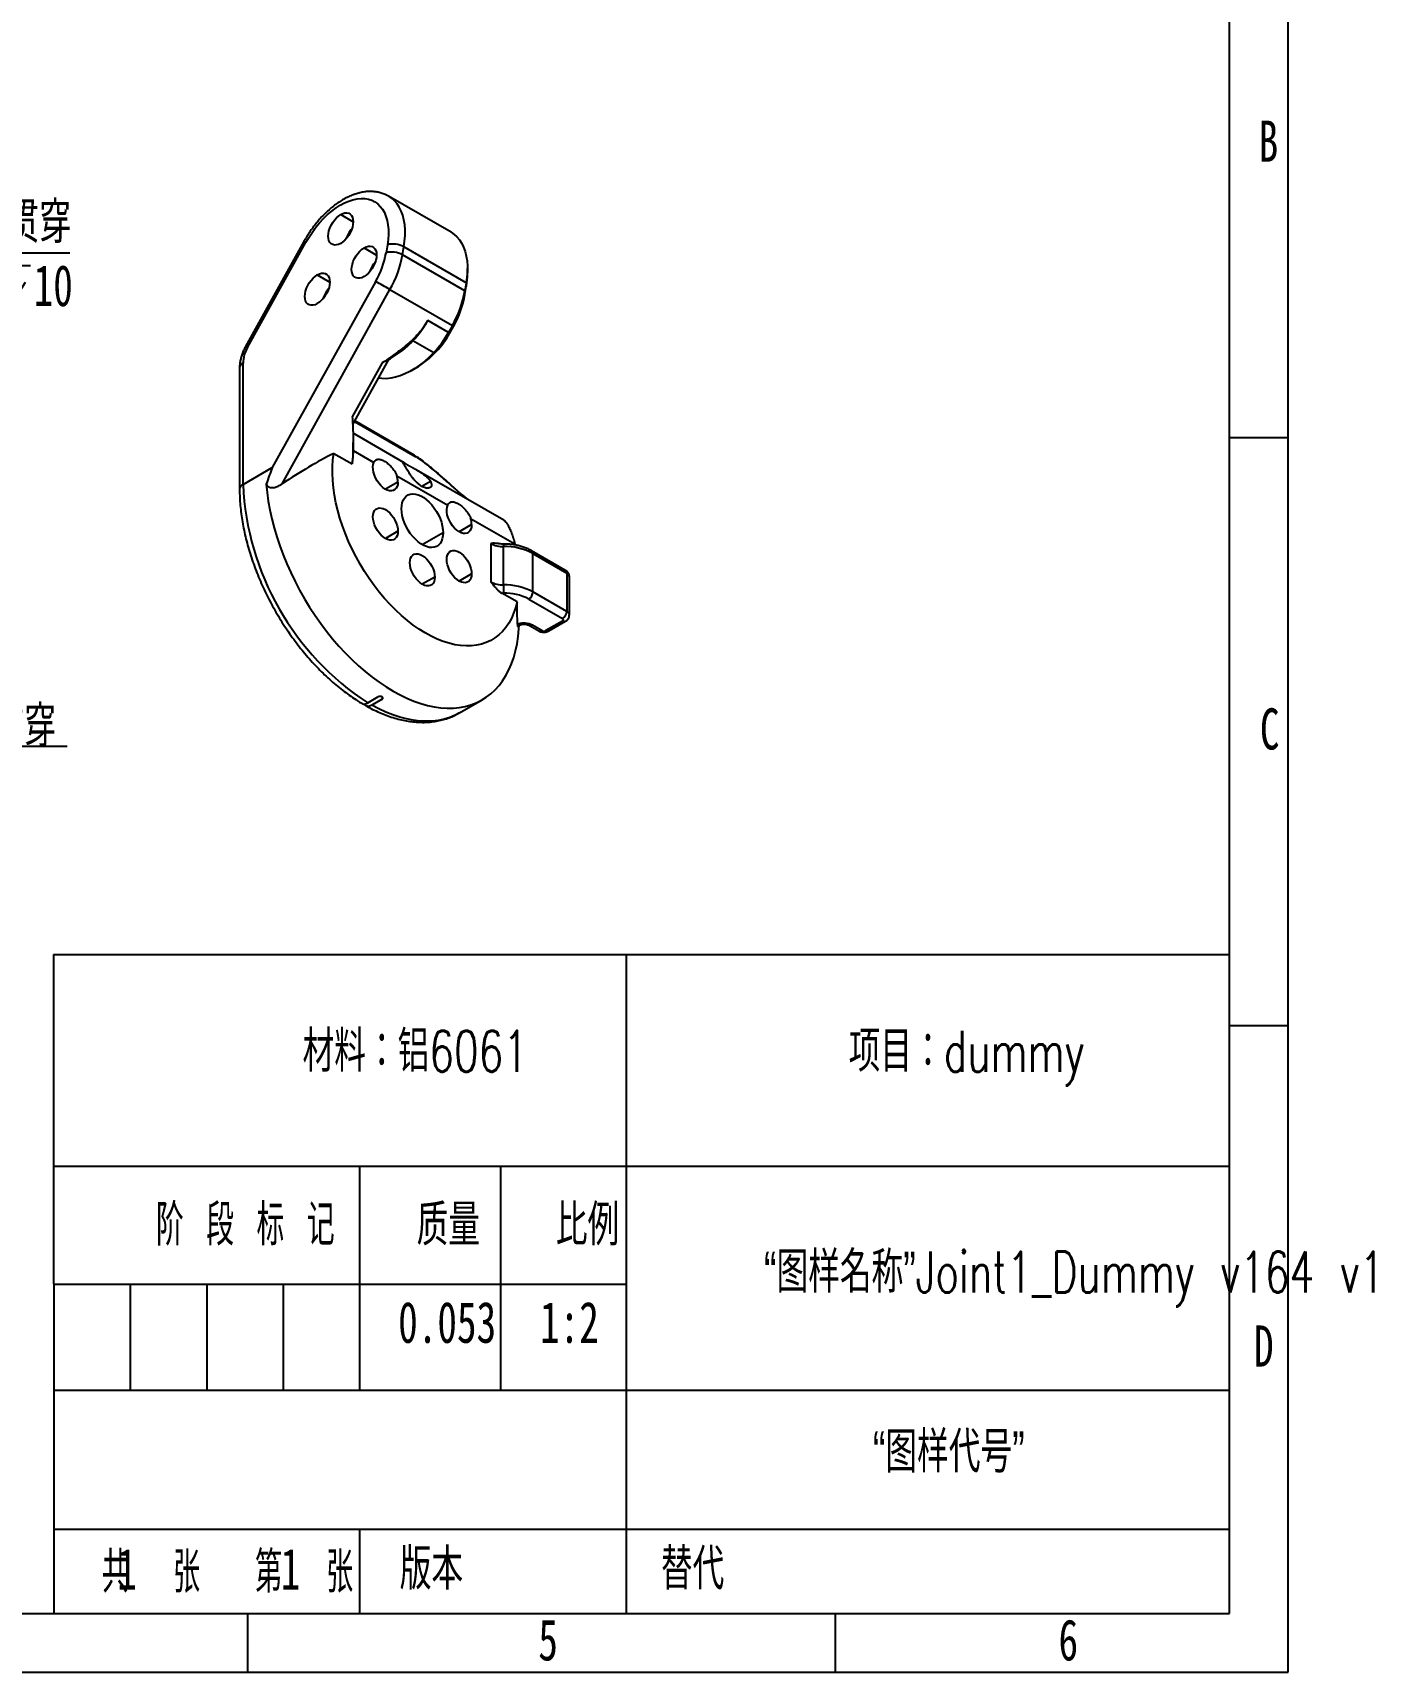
# Model space of a CAD drawing. Header units: millimetres. Extents: x 0 to 304, y 0 to 210.
# Drawn here: x 190.2 to 304.2, y 0 to 139.5 of the extents above; entities that cross this region are included whole.
import ezdxf

# ---------------------------------------------------------------- set-up
doc = ezdxf.new("R2010")
doc.units = ezdxf.units.MM
doc.layers.add('图框', color=7, linetype='Continuous')
doc.styles.add('SLDTEXTSTYLE0', font='TXT', dxfattribs={"width": 0.7, "bigfont": 'bigfont'})
doc.styles.add('SLDTEXTSTYLE1', font='TXT', dxfattribs={"width": 0.6, "bigfont": 'bigfont'})
doc.styles.add('SLDTEXTSTYLE2', font='TXT', dxfattribs={"width": 0.614286, "bigfont": 'bigfont'})
doc.styles.add('SLDTEXTSTYLE3', font='TXT', dxfattribs={"width": 0.7})
doc.dimstyles.new('SLDDIMSTYLE0', dxfattribs={"dimtxt": 3.5, "dimasz": 4.08, "dimexe": 0, "dimexo": 0.0625, "dimgap": 0.875, "dimtad": 0, "dimtih": 1, "dimtoh": 1, "dimlfac": 2, "dimrnd": 1e-09, "dimzin": 4, "dimdsep": 46, "dimtxsty": 'SLDTEXTSTYLE3', "dimblk1": 'NONE', "dimsah": 1, "dimcen": 0, "dimadec": 0, "dimazin": 1, "dimtfac": 1, "dimtmove": 0, "dimatfit": 3, "dimldrblk": 'NONE', "dimfxl": 1, "dimfrac": 2, "dimtolj": 1, "dimtzin": 12, "dimarcsym": 0})
doc.dimstyles.new('SLDDIMSTYLE1', dxfattribs={"dimtxt": 3.5, "dimasz": 4.08, "dimexe": 0, "dimexo": 0.0625, "dimgap": 0.875, "dimtad": 0, "dimtih": 1, "dimtoh": 1, "dimlfac": 2, "dimrnd": 1e-09, "dimzin": 12, "dimdsep": 46, "dimtxsty": 'SLDTEXTSTYLE3', "dimblk1": 'NONE', "dimsah": 1, "dimcen": 0, "dimadec": 0, "dimazin": 3, "dimtfac": 1, "dimtmove": 0, "dimatfit": 3, "dimldrblk": 'NONE', "dimfxl": 1, "dimfrac": 2, "dimtolj": 1, "dimtzin": 12, "dimarcsym": 0})

# ---------------------------------------------------------------- blocks, each defined once
blk = doc.blocks.new('_D')
at = {"layer": '图框'}
for p, q in [((149.65, 102.33), (150.93, 101.07)), ((150.93, 101.07), (173.64, 78.77)), ((173.64, 78.77), (193.12, 78.77))]:
    blk.add_line(p, q, dxfattribs=at)
blk.add_solid([(150.93, 101.07), (153.49, 97.85), (154.2, 98.57)], dxfattribs=at)
at = {"layer": '图框', "char_height": 3.5, "attachment_point": 1}
for s, insert, style in [('%%c', (175.22, 82.25), 'SLDTEXTSTYLE3'), ('贯穿', (186.78, 82.24), 'SLDTEXTSTYLE0'), ('3.60', (179.34, 82.24), 'SLDTEXTSTYLE3')]:
    blk.add_mtext(s, dxfattribs=dict(at, insert=insert, style=style))
blk = doc.blocks.new('_None')
blk = doc.blocks.new('SW_SYMBOL_HOLE_SPOT')
at = {"layer": '图框', "color": 0}
for p, q in [((0, 875), (0, 75)), ((1600, 75), (1600, 875)), ((0, 75), (1600, 75))]:
    blk.add_line(p, q, dxfattribs=at)
blk = doc.blocks.new('SW_SYMBOL_HOLE_DEPTH')
at = {"layer": '图框', "color": 0}
for p, q in [((0, 875), (800, 875)), ((400, 875), (400, 75)), ((100, 555), (400, 75)), ((700, 555), (400, 75))]:
    blk.add_line(p, q, dxfattribs=at)
blk = doc.blocks.new('_D_1')
at = {"layer": '图框'}
for p, q in [((151.41, 102.7), (171.79, 120.76)), ((171.79, 120.76), (193.36, 120.76)), ((149.17, 100.71), (151.41, 102.7))]:
    blk.add_line(p, q, dxfattribs=at)
blk.add_solid([(151.41, 102.7), (154.8, 105.02), (154.13, 105.78)], dxfattribs=at)
at = {"layer": '图框', "xscale": 0.0045117371, "yscale": 0.0045117371, "zscale": 0.0045117371}
for name, p in [('SW_SYMBOL_HOLE_SPOT', (173.38, 115.73)), ('SW_SYMBOL_HOLE_DEPTH', (186.39, 115.73))]:
    blk.add_blockref(name, p, dxfattribs=at)
at = {"layer": '图框', "char_height": 3.5, "attachment_point": 1}
for s, insert, style in [('%%c', (174.42, 125.1), 'SLDTEXTSTYLE3'), ('3.60 贯穿', (178.53, 125.09), 'SLDTEXTSTYLE0'), ('%%c', (180.74, 119.73), 'SLDTEXTSTYLE3'), ('6', (184.85, 119.72), 'SLDTEXTSTYLE3'), ('10', (190.28, 119.72), 'SLDTEXTSTYLE3')]:
    blk.add_mtext(s, dxfattribs=dict(at, insert=insert, style=style))
blk = doc.blocks.new('_D_2')
at = {"layer": '图框'}
for p, q in [((147.49, 106.15), (172.78, 135.1)), ((172.78, 135.1), (189.2, 135.1)), ((144.21, 102.38), (147.49, 106.15))]:
    blk.add_line(p, q, dxfattribs=at)
blk.add_solid([(147.49, 106.15), (150.56, 108.88), (149.8, 109.55)], dxfattribs=at)
at = {"layer": '图框', "char_height": 3.5, "attachment_point": 1}
for s, insert, style in [('%%c', (174.37, 138.59), 'SLDTEXTSTYLE3'), ('10', (178.48, 138.57), 'SLDTEXTSTYLE3'), ('贯穿', (182.87, 138.57), 'SLDTEXTSTYLE0')]:
    blk.add_mtext(s, dxfattribs=dict(at, insert=insert, style=style))

msp = doc.modelspace()

# ---------------------------------------------------------------- linework, layer by layer
at = {"color": 7, "linetype": 'Continuous', "lineweight": 25}
for p, q in [((225.783, 122.5031), (220.4797, 125.5646)), ((216.3979, 124.0056), (217.4585, 123.3933)), ((213.276, 121.7238), (208.3088, 112.7873)), ((208.4758, 112.7096), (213.4429, 121.6461)), ((220.3739, 121.4406), (220.2597, 120.7578)), ((218.3881, 121.1739), (219.4488, 120.5616)), ((221.6582, 120.578), (221.7725, 121.2609)), ((226.9615, 117.5165), (221.6582, 120.578)), ((227.0758, 118.1993), (221.7725, 121.2609)), ((214.4077, 118.876), (215.4683, 118.2637)), ((227.1813, 119.0045), (227.1813, 119.4127)), ((219.3718, 118.2946), (210.5815, 102.4799)), ((211.4077, 101.0971), (220.5928, 117.6222)), ((220.5928, 117.6222), (225.8961, 114.5606)), ((227.0758, 118.1993), (226.9615, 117.5165)), ((226.9694, 117.1982), (226.9615, 117.5165)), ((226.9694, 117.1982), (227.0836, 117.881)), ((227.0758, 118.1993), (227.0836, 117.881)), ((225.5687, 113.9717), (223.801, 114.9922)), ((225.8961, 114.5606), (225.5687, 113.9717)), ((225.6653, 113.8997), (225.9927, 114.4886)), ((225.9927, 114.4886), (225.8961, 114.5606)), ((222.3185, 113.1797), (222.5446, 113.2805)), ((222.5446, 113.2805), (224.3124, 112.26)), ((225.6653, 113.8997), (225.5687, 113.9717)), ((217.4184, 106.1325), (220.5041, 111.684)), ((220.5, 111.6768), (220.6414, 111.7584)), ((224.5346, 112.3592), (224.3124, 112.26)), ((207.7965, 110.9566), (207.7965, 100.633)), ((208.0894, 101.0412), (208.0894, 111.3649)), ((219.9325, 111.393), (217.3777, 106.7967)), ((222.4091, 110.7378), (222.7626, 110.942)), ((217.5751, 106.4144), (222.7373, 103.4343)), ((222.6541, 103.5384), (217.5987, 106.4568)), ((221.8101, 102.8871), (217.4504, 105.404)), ((217.4641, 103.7024), (217.4641, 104.6067)), ((215.8121, 103.6917), (217.3674, 102.7938)), ((217.4641, 103.9268), (219.2275, 102.9088)), ((208.0894, 101.0412), (210.5815, 102.4799)), ((230.2699, 98.0034), (222.8219, 102.303)), ((221.2636, 101.2523), (220.2027, 100.6399)), ((221.1783, 101.7826), (225.5043, 99.2853)), ((224.0371, 101.3019), (223.3145, 100.8848)), ((225.3333, 101.3968), (225.3181, 101.3866)), ((227.4551, 98.1591), (231.2258, 95.9824)), ((221.2636, 97.0676), (220.2027, 96.4552)), ((225.1091, 96.94), (223.341, 95.9193)), ((227.5404, 97.6288), (226.4795, 97.0164)), ((229.1623, 96.0199), (229.1623, 92.7537)), ((230.2379, 92.5001), (230.2379, 95.7663)), ((231.2258, 95.9824), (231.2475, 95.8896)), ((235.5276, 93.739), (232.6442, 95.4035)), ((232.7478, 91.9084), (232.7478, 95.1746)), ((232.7478, 95.1746), (235.6312, 93.5101)), ((235.6312, 93.5101), (235.6312, 90.2439)), ((224.402, 93.1634), (223.3411, 92.551)), ((227.5404, 93.444), (226.4795, 92.8316)), ((235.8509, 89.9377), (235.8509, 93.2039)), ((231.4018, 91.0526), (230.0977, 91.8054)), ((232.3943, 91.2961), (235.2776, 89.6315)), ((235.6312, 90.2439), (232.7478, 91.9084)), ((235.2776, 89.4274), (233.8634, 88.611)), ((234.1134, 88.5863), (235.5276, 89.4027)), ((232.4595, 89.0483), (233.2599, 88.5863)), ((233.5099, 88.611), (232.7095, 89.0731)), ((218.696, 82.4675), (219.5666, 82.9701)), ((219.9201, 82.766), (219.0495, 82.2634)), ((219.9201, 82.9684), (219.9201, 82.766)), ((226.4971, 81.6088), (228.4417, 82.7314))]:
    msp.add_line(p, q, dxfattribs=at)
at = {"color": 7, "linetype": 'Continuous', "lineweight": 25, "flags": 128}
for points in [[(221.7725, 121.2609), (221.8396, 121.7543), (221.8735, 122.2335), (221.874, 122.695), (221.8412, 123.1358), (221.7752, 123.5526), (221.6764, 123.9425), (221.5457, 124.3029), (221.3838, 124.6311), (221.192, 124.925), (220.9716, 125.1824), (220.7241, 125.4015), (220.4808, 125.564)], [(213.4429, 121.6461), (213.7043, 122.0891), (213.9873, 122.5163), (214.2895, 122.9244), (214.6086, 123.3102), (214.9421, 123.6704), (215.2871, 124.0023), (215.6411, 124.3032), (216.0011, 124.5707), (216.3643, 124.8026), (216.7278, 124.9971), (217.0886, 125.1526), (217.4439, 125.268), (217.7909, 125.3421), (218.1266, 125.3746), (218.4486, 125.365), (218.7541, 125.3136), (219.0408, 125.2206), (219.3064, 125.0869), (219.5486, 124.9135), (219.7657, 124.7018), (219.9558, 124.4534), (220.1174, 124.1705), (220.2493, 123.8552), (220.3503, 123.51), (220.4197, 123.1378), (220.457, 122.7415), (220.4617, 122.3243), (220.4339, 121.8895), (220.3739, 121.4406)], [(216.3979, 124.0056), (216.5821, 124.0933), (216.7606, 124.1411), (216.9282, 124.1477), (217.0797, 124.1126), (217.2104, 124.0371), (217.3164, 123.9235), (217.3946, 123.7751), (217.4424, 123.5965), (217.4585, 123.3931), (217.4424, 123.1711), (217.3946, 122.9373), (217.3164, 122.6986), (217.2104, 122.4625), (217.0797, 122.2361), (216.9282, 122.0262), (216.7606, 121.8393), (216.5821, 121.6809), (216.3979, 121.556), (216.2137, 121.4683), (216.0351, 121.4204), (215.8676, 121.4139), (215.7161, 121.4489), (215.5854, 121.5244), (215.4793, 121.6381), (215.4012, 121.7865), (215.3533, 121.9651), (215.3372, 122.1685), (215.3533, 122.3905), (215.4012, 122.6243), (215.4793, 122.8629), (215.5854, 123.099), (215.7161, 123.3255), (215.8676, 123.5353), (216.0351, 123.7223), (216.2137, 123.8807), (216.3979, 124.0056)], [(225.783, 122.5031), (226.0494, 122.3229), (226.2929, 122.1024), (226.5096, 121.8442), (226.698, 121.5503), (226.8568, 121.2227), (226.985, 120.8636), (227.0816, 120.4755), (227.146, 120.061), (227.1777, 119.6231), (227.1765, 119.1647), (227.1425, 118.689), (227.0758, 118.1993)], [(218.3881, 121.1739), (218.5723, 121.2616), (218.7509, 121.3094), (218.9184, 121.3159), (219.0699, 121.2809), (219.2006, 121.2054), (219.3067, 121.0917), (219.3848, 120.9434), (219.4326, 120.7648), (219.4488, 120.5614), (219.4326, 120.3394), (219.3848, 120.1055), (219.3067, 119.8669), (219.2006, 119.6308), (219.0699, 119.4044), (218.9184, 119.1945), (218.7509, 119.0075), (218.5723, 118.8492), (218.3881, 118.7243), (218.2039, 118.6365), (218.0253, 118.5887), (217.8578, 118.5822), (217.7063, 118.6172), (217.5756, 118.6927), (217.4695, 118.8064), (217.3914, 118.9548), (217.3435, 119.1334), (217.3274, 119.3368), (217.3435, 119.5588), (217.3914, 119.7926), (217.4695, 120.0312), (217.5756, 120.2673), (217.7063, 120.4937), (217.8578, 120.7036), (218.0253, 120.8906), (218.2039, 121.0489), (218.3881, 121.1739)], [(214.4077, 118.876), (214.5919, 118.9638), (214.7704, 119.0116), (214.938, 119.0181), (215.0894, 118.9831), (215.2202, 118.9076), (215.3262, 118.7939), (215.4044, 118.6455), (215.4522, 118.4669), (215.4683, 118.2635), (215.4522, 118.0415), (215.4044, 117.8077), (215.3262, 117.5691), (215.2202, 117.333), (215.0894, 117.1065), (214.938, 116.8967), (214.7704, 116.7097), (214.5919, 116.5513), (214.4077, 116.4264), (214.2235, 116.3387), (214.0449, 116.2909), (213.8773, 116.2844), (213.7259, 116.3194), (213.5952, 116.3949), (213.4891, 116.5085), (213.411, 116.6569), (213.3631, 116.8355), (213.347, 117.0389), (213.3631, 117.2609), (213.411, 117.4948), (213.4891, 117.7334), (213.5952, 117.9695), (213.7259, 118.1959), (213.8773, 118.4058), (214.0449, 118.5927), (214.2235, 118.7511), (214.4077, 118.876)], [(224.3124, 112.26), (223.9202, 111.8735), (223.5182, 111.5185), (223.1088, 111.1973), (222.6948, 110.912), (222.2789, 110.6646), (221.8639, 110.4566), (221.4525, 110.2894), (221.0473, 110.1641), (220.6511, 110.0816), (220.2665, 110.0423), (219.896, 110.0466), (219.6131, 110.0811)], [(231.4018, 91.0526), (231.2719, 90.5552), (231.1103, 90.0869), (230.9178, 89.6497), (230.6951, 89.2454), (230.4432, 88.8756), (230.1631, 88.5418), (229.8559, 88.2456), (229.523, 87.988), (229.1657, 87.7702), (228.7854, 87.593), (228.3839, 87.4573), (227.9627, 87.3635), (227.5235, 87.3121), (227.0683, 87.3032), (226.5989, 87.337), (226.1173, 87.4132), (225.6254, 87.5315), (225.1252, 87.6915), (224.619, 87.8925), (224.1086, 88.1337), (223.5964, 88.414), (223.0844, 88.7323), (222.5747, 89.0873), (222.0695, 89.4774), (221.5707, 89.9012), (221.0806, 90.3568), (220.6012, 90.8423), (220.1344, 91.3558), (219.6821, 91.895), (219.2463, 92.4578), (218.8287, 93.0418), (218.4312, 93.6445), (218.0552, 94.2636), (217.7025, 94.8964), (217.3744, 95.5403), (217.0723, 96.1927), (216.7975, 96.8507), (216.5512, 97.5118), (216.3342, 98.1731), (216.1476, 98.8318), (215.9921, 99.4854), (215.8684, 100.131), (215.7769, 100.766), (215.7181, 101.3878), (215.6921, 101.9937), (215.6992, 102.5813), (215.7392, 103.148), (215.8121, 103.6917)], [(221.2636, 101.2523), (221.2469, 101.046), (221.1976, 100.8652), (221.1171, 100.7158), (221.0079, 100.6024), (220.8735, 100.5286), (220.7181, 100.4966), (220.5466, 100.5075), (220.3642, 100.561), (220.1768, 100.6552), (219.9903, 100.7874), (219.8104, 100.9534), (219.6428, 101.1479), (219.4927, 101.3649), (219.3649, 101.5975), (219.2634, 101.8385), (219.1913, 102.0804), (219.1509, 102.3154), (219.1435, 102.5364), (219.1693, 102.7363), (219.2275, 102.9088)], [(210.073, 101.0825), (210.1398, 100.3617), (210.2391, 99.6275), (210.3706, 98.882), (210.5338, 98.1276), (210.7283, 97.3666), (210.9535, 96.6012), (211.2086, 95.8338), (211.493, 95.0667), (211.8057, 94.3022), (212.1458, 93.5428), (212.5122, 92.7906), (212.9039, 92.0479), (213.3197, 91.3172), (213.7582, 90.6004), (214.2182, 89.8999), (214.6983, 89.2177), (215.197, 88.556), (215.7127, 87.9167), (216.244, 87.3018), (216.7892, 86.7132), (217.3466, 86.1526), (217.9145, 85.6217), (218.4913, 85.1222), (219.0752, 84.6556), (219.6643, 84.2233), (220.257, 83.8266), (220.8514, 83.4668), (221.4456, 83.1448), (222.038, 82.8617), (222.6266, 82.6184), (223.2098, 82.4156), (223.7856, 82.2538), (224.3525, 82.1337), (224.9086, 82.0556), (225.4522, 82.0196), (225.9818, 82.026), (226.4957, 82.0746), (226.9923, 82.1654), (227.4701, 82.2981), (227.9278, 82.4722), (228.3638, 82.6873), (228.7768, 82.9426), (229.1657, 83.2375), (229.5292, 83.571), (229.8662, 83.942), (230.1757, 84.3496), (230.4567, 84.7923), (230.7085, 85.269), (230.9301, 85.778), (231.1211, 86.318), (231.2807, 86.8872), (231.4085, 87.4839), (231.5041, 88.1064), (231.5672, 88.7526), (231.5854, 89.0593)], [(221.2636, 97.0676), (221.2474, 96.8642), (221.1996, 96.6856), (221.1215, 96.5372), (221.0154, 96.4235), (220.8847, 96.348), (220.7332, 96.313), (220.5657, 96.3195), (220.3871, 96.3673), (220.2029, 96.4551), (220.0187, 96.58), (219.8401, 96.7384), (219.6726, 96.9253), (219.5211, 97.1352), (219.3904, 97.3616), (219.2843, 97.5977), (219.2062, 97.8363), (219.1583, 98.0702), (219.1422, 98.2922), (219.1583, 98.4956), (219.2062, 98.6742), (219.2843, 98.8226), (219.3904, 98.9362), (219.5211, 99.0117), (219.6726, 99.0467), (219.8401, 99.0402), (220.0187, 98.9924), (220.2029, 98.9047), (220.3871, 98.7798), (220.5657, 98.6214), (220.7332, 98.4344), (220.8847, 98.2246), (221.0154, 97.9981), (221.1215, 97.762), (221.1996, 97.5234), (221.2474, 97.2896), (221.2636, 97.0676)], [(225.1091, 96.94), (225.0926, 96.6715), (225.0435, 96.4271), (224.9627, 96.2112), (224.8517, 96.0279), (224.7126, 95.8806), (224.5479, 95.7721), (224.3607, 95.7043), (224.1546, 95.6785), (223.9333, 95.6953), (223.701, 95.7542), (223.4619, 95.8543), (223.2207, 95.9935), (222.9816, 96.1695), (222.7493, 96.3788), (222.528, 96.6175), (222.3219, 96.8813), (222.1347, 97.1652), (221.97, 97.4638), (221.8309, 97.7718), (221.7199, 98.0832), (221.6391, 98.3924), (221.59, 98.6935), (221.5735, 98.981), (221.59, 99.2495), (221.6391, 99.4939), (221.7199, 99.7098), (221.8309, 99.8931), (221.97, 100.0404), (222.1347, 100.1489), (222.3219, 100.2167), (222.528, 100.2425), (222.7493, 100.2257), (222.9816, 100.1668), (223.2207, 100.0667), (223.4619, 99.9274), (223.701, 99.7515), (223.9333, 99.5422), (224.1546, 99.3035), (224.3607, 99.0397), (224.5479, 98.7558), (224.7126, 98.4571), (224.8517, 98.1492), (224.9627, 97.8378), (225.0435, 97.5286), (225.0926, 97.2275), (225.1091, 96.94)], [(227.5404, 97.6288), (227.5238, 97.4224), (227.4744, 97.2417), (227.3939, 97.0923), (227.2847, 96.9789), (227.1503, 96.9051), (226.9949, 96.8731), (226.8234, 96.884), (226.641, 96.9374), (226.4537, 97.0317), (226.2671, 97.1639), (226.0872, 97.3299), (225.9196, 97.5244), (225.7695, 97.7414), (225.6417, 97.974), (225.5402, 98.215), (225.4681, 98.4568), (225.4277, 98.6919), (225.4203, 98.9128), (225.4461, 99.1127), (225.5043, 99.2853)], [(224.402, 93.1634), (224.3858, 92.96), (224.338, 92.7814), (224.2599, 92.633), (224.1538, 92.5194), (224.0231, 92.4439), (223.8716, 92.4089), (223.7041, 92.4154), (223.5255, 92.4632), (223.3413, 92.5509), (223.1571, 92.6758), (222.9785, 92.8342), (222.811, 93.0212), (222.6595, 93.231), (222.5288, 93.4575), (222.4227, 93.6936), (222.3446, 93.9322), (222.2968, 94.166), (222.2806, 94.388), (222.2968, 94.5914), (222.3446, 94.77), (222.4227, 94.9184), (222.5288, 95.0321), (222.6595, 95.1076), (222.811, 95.1426), (222.9785, 95.1361), (223.1571, 95.0883), (223.3413, 95.0005), (223.5255, 94.8756), (223.7041, 94.7173), (223.8716, 94.5303), (224.0231, 94.3204), (224.1538, 94.094), (224.2599, 93.8579), (224.338, 93.6193), (224.3858, 93.3854), (224.402, 93.1634)], [(227.5404, 93.444), (227.5243, 93.2407), (227.4764, 93.0621), (227.3983, 92.9137), (227.2922, 92.8), (227.1615, 92.7245), (227.01, 92.6895), (226.8425, 92.696), (226.6639, 92.7438), (226.4797, 92.8315), (226.2955, 92.9565), (226.1169, 93.1148), (225.9494, 93.3018), (225.7979, 93.5117), (225.6672, 93.7381), (225.5612, 93.9742), (225.483, 94.2128), (225.4352, 94.4467), (225.4191, 94.6687), (225.4352, 94.872), (225.483, 95.0506), (225.5612, 95.199), (225.6672, 95.3127), (225.7979, 95.3882), (225.9494, 95.4232), (226.1169, 95.4167), (226.2955, 95.3689), (226.4797, 95.2812), (226.6639, 95.1562), (226.8425, 94.9979), (227.01, 94.8109), (227.1615, 94.601), (227.2922, 94.3746), (227.3983, 94.1385), (227.4764, 93.8999), (227.5243, 93.666), (227.5404, 93.444)], [(226.4971, 81.6088), (226.1269, 81.4149), (225.6732, 81.2264), (225.1985, 81.0797), (224.7043, 80.9753), (224.1922, 80.9135), (223.6637, 80.8945), (223.1205, 80.9184), (222.5641, 80.9851), (221.9964, 81.0944), (221.4191, 81.246), (220.834, 81.4393), (220.2428, 81.6738), (219.6473, 81.9488), (219.0495, 82.2634)]]:
    msp.add_lwpolyline(points, dxfattribs=at)
at = {"color": 7, "linetype": 'Continuous', "lineweight": 25}
for centre, radius, start, end in [((219.251, 121.1337), 2.528, 138.587644, 161.417732), ((213.0735, 121.0698), 0.6846, 57.337309, 72.793463), ((220.8444, 119.5707), 1.9282, 61.228423, 104.123906), ((221.2412, 118.302), 2.528, 138.587644, 161.417732), ((212.5853, 122.1324), 7.7965, 330.511745, 349.845217), ((220.7302, 118.8879), 1.9282, 61.228423, 104.123906), ((212.449, 122.2275), 9.3558, 330.511745, 349.845217), ((220.4375, 119.0249), 6.7438, 350.234461, 359.826722), ((217.2608, 116.0041), 2.528, 138.587644, 161.417732), ((203.3983, 87.8433), 34.3865, 59.997591, 62.320328), ((217.7523, 119.166), 9.3558, 330.511745, 349.845217), ((218.5275, 118.7102), 8.5762, 330.511745, 349.845217), ((216.551, 118.9969), 8.2825, 316.356137, 331.084567), ((216.1641, 119.3074), 8.7769, 300.671969, 316.632776), ((218.3188, 117.9764), 8.2825, 316.356137, 331.084567), ((219.1404, 117.5039), 7.4543, 316.356137, 331.084567), ((210.9473, 111.2716), 2.8594, 149.806891, 178.131016), ((208.1062, 112.133), 0.6849, 57.340453, 72.789029), ((218.6132, 117.9465), 8.1413, 300.642098, 316.662647), ((208.2969, 110.9067), 0.5029, 114.374658, 174.305201), ((208.297, 100.583), 0.503, 114.376042, 174.28933), ((231.5569, 102.1272), 23.4927, 182.649586, 236.808062), ((219.4256, 101.2289), 1.8381, 0.73075, 17.533587), ((225.7025, 97.6054), 1.8381, 0.73075, 17.533587), ((230.1819, 97.9367), 2.1711, 241.990339, 271.479628), ((235.1023, 95.8235), 4.8647, 178.183506, 180.67322), ((230.3687, 90.7021), 5.0659, 61.990339, 91.479628), ((232.4975, 95.1992), 0.2516, 354.380405, 54.292963), ((235.3862, 93.5371), 0.2465, 353.701152, 54.986667), ((235.4755, 93.1665), 0.3772, 5.694799, 65.625342), ((230.1819, 94.6705), 2.1711, 241.990339, 271.479628), ((230.3687, 87.4359), 5.0659, 61.990339, 91.479628), ((278.5779, 92.4985), 48.3399, 179.99808, 180.824121), ((230.2229, 95.2644), 3.4612, 267.926497, 270.331346), ((230.3551, 87.4625), 4.3422, 61.990339, 91.479628), ((231.9802, 91.9434), 0.7684, 302.605478, 357.394522), ((234.8636, 90.2788), 0.7684, 302.605478, 357.394522), ((235.2389, 89.5295), 0.1092, 290.783421, 69.216579), ((235.4242, 89.6321), 0.2517, 234.399112, 294.115761), ((235.4827, 89.9055), 0.3695, 4.934757, 66.310869), ((233.3634, 88.8155), 0.2515, 245.692881, 305.617577), ((233.6866, 88.9522), 0.3843, 242.609672, 297.390328), ((234.0099, 88.8155), 0.2515, 234.382423, 294.307119)]:
    msp.add_arc(centre, radius, start, end, dxfattribs=at)
msp.add_ellipse((144.8471, -42.5988), major_axis=(81.8982, 147.5653), ratio=0.19391951, start_param=0.27671396, end_param=0.36012714, dxfattribs=at)
for points, knots in [([(220.4793, 125.5604), (220.4043, 125.603), (220.2291, 125.7025), (219.9321, 125.816), (219.5955, 125.907), (219.2454, 125.9592), (218.8836, 125.9741), (218.5111, 125.9507), (218.1295, 125.8889), (217.7404, 125.7882), (217.3464, 125.6488), (216.9504, 125.4713), (216.5553, 125.2572), (216.1643, 125.0082), (215.78, 124.7267), (215.4049, 124.4149), (215.0412, 124.0752), (214.6907, 123.7101), (214.3552, 123.3217), (214.0362, 122.9126), (213.7359, 122.485), (213.4827, 122.0871), (213.3361, 121.8294), (213.276, 121.7238)], [0, 0, 0, 0, 0.03379528, 0.078875145, 0.12403696, 0.169582321, 0.215770081, 0.262789496, 0.310734747, 0.359589711, 0.409234433, 0.459477765, 0.510105852, 0.560926403, 0.611774131, 0.662554275, 0.713228287, 0.763785318, 0.814232282, 0.864586781, 0.914872537, 0.965116666, 1, 1, 1, 1]), ([(223.801, 114.9922), (223.6229, 114.6718), (223.4167, 114.3677), (222.9305, 113.7707), (222.6507, 113.4779), (222.3185, 113.1797)], [0, 0, 0, 0, 0.5, 0.5, 1, 1, 1, 1]), ([(222.3185, 113.1797), (222.0036, 112.8969), (221.655, 112.6106), (220.8688, 112.0196), (220.4313, 111.7148), (219.9325, 111.393)], [0, 0, 0, 0, 0.5, 0.5, 1, 1, 1, 1]), ([(208.3088, 112.7873), (208.2782, 112.7305), (208.192, 112.5705), (208.0701, 112.2979), (207.9527, 111.9698), (207.8659, 111.6359), (207.8079, 111.2959), (207.8003, 111.0712), (207.7965, 110.9566)], [0, 0, 0, 0, 0.09711312, 0.27353249, 0.4510235, 0.63017501, 0.8115403, 1, 1, 1, 1]), ([(217.3777, 106.7967), (217.4114, 106.3162), (217.4339, 105.89), (217.4611, 105.114), (217.4659, 104.7645), (217.461, 104.1211), (217.4512, 103.8275), (217.4187, 103.2818), (217.3961, 103.0299), (217.3674, 102.7938)], [0, 0, 0, 0, 0.25, 0.25, 0.5, 0.5, 0.75, 0.75, 1, 1, 1, 1]), ([(217.3674, 102.7938), (217.4064, 102.994), (217.4621, 103.2797), (217.4582, 103.6051), (217.4571, 103.7024)], [0, 0, 0, 0, 0.7009946, 1, 1, 1, 1]), ([(222.6514, 103.533), (222.6601, 103.5301), (222.7012, 103.5164), (222.7214, 103.4705), (222.7373, 103.4343)], [0, 0, 0, 0, 0.21131255, 1, 1, 1, 1]), ([(225.3343, 101.3979), (225.1668, 101.5478), (224.8614, 101.821), (224.4431, 102.1783), (224.1158, 102.4509), (223.8916, 102.6332), (223.7371, 102.7568), (223.6057, 102.8606), (223.439, 102.9901), (223.2246, 103.1511), (222.9577, 103.3461), (222.765, 103.4678), (222.6589, 103.5348)], [0, 0, 0, 0, 0.188380903, 0.343480715, 0.465269849, 0.553741236, 0.594397132, 0.639293246, 0.70129618, 0.780954674, 0.879445922, 1, 1, 1, 1]), ([(222.7373, 103.4343), (222.7887, 103.4046), (222.8404, 103.372), (222.9456, 103.3027), (222.9993, 103.2659), (223.1611, 103.1527), (223.2691, 103.0742), (223.5925, 102.8325), (223.8081, 102.6628), (224.2405, 102.3135), (224.4572, 102.1335), (224.8899, 101.7653), (225.1056, 101.577), (225.3181, 101.3866)], [0, 0, 0, 0, 0.0625, 0.0625, 0.125, 0.125, 0.25, 0.25, 0.5, 0.5, 0.75, 0.75, 1, 1, 1, 1]), ([(219.2275, 102.9088), (219.2348, 102.9251), (219.2494, 102.9577), (219.2745, 103.0012), (219.302, 103.0407), (219.3322, 103.076), (219.3802, 103.1215), (219.4521, 103.1665), (219.5573, 103.1948), (219.6771, 103.1961), (219.8544, 103.1595), (220.1028, 103.0495), (220.3707, 102.8615), (220.5814, 102.6741), (220.7329, 102.5162), (220.8719, 102.3469), (220.9814, 102.1874), (221.0652, 102.0418), (221.1289, 101.9129), (221.1619, 101.826), (221.1783, 101.7826)], [0, 0, 0, 0, 0.0250661, 0.05012782, 0.07527076, 0.10057966, 0.12613762, 0.18729221, 0.24905337, 0.31299361, 0.37609681, 0.50000609, 0.62392884, 0.68701745, 0.75098417, 0.81271979, 0.87389234, 0.91633166, 0.95823688, 1, 1, 1, 1]), ([(224.0371, 101.3019), (224.0449, 101.2878), (224.0605, 101.2596), (224.0799, 101.2181), (224.0964, 101.1772), (224.1234, 101.0951), (224.138, 100.9787), (224.1006, 100.8628), (224.0287, 100.7849), (223.9356, 100.7395), (223.8184, 100.7206), (223.6345, 100.7356), (223.4216, 100.8125), (223.2005, 100.9455), (223.033, 101.0716), (222.8657, 101.2213), (222.7046, 101.3896), (222.5529, 101.5676), (222.366, 101.8114), (222.1557, 102.1218), (221.994, 102.3909), (221.8916, 102.568), (221.8083, 102.7177), (221.7361, 102.854), (221.7136, 102.9176), (221.7292, 102.9279), (221.7613, 102.9156), (221.816, 102.8839), (221.887, 102.8397), (221.9585, 102.7957), (222.0208, 102.7579), (222.0896, 102.717), (222.1415, 102.6869), (222.1673, 102.6719)], [0, 0, 0, 0, 0.01031536, 0.02061711, 0.03092455, 0.04125697, 0.08395055, 0.12581385, 0.15671946, 0.18720803, 0.21901659, 0.25040445, 0.31303478, 0.34372304, 0.37486239, 0.40657921, 0.43843771, 0.46932092, 0.49992745, 0.56189432, 0.62577775, 0.65600227, 0.68716697, 0.75078902, 0.81418233, 0.84543078, 0.87573258, 0.90828747, 0.93879246, 0.95458946, 0.96994019, 0.98501658, 1, 1, 1, 1]), ([(222.1673, 102.6719), (222.1839, 102.6623), (222.2173, 102.6431), (222.2702, 102.613), (222.3252, 102.582), (222.3824, 102.55), (222.4418, 102.5169), (222.5033, 102.4826), (222.5668, 102.4472), (222.6324, 102.4106), (222.7694, 102.3336), (222.9838, 102.2103), (223.2575, 102.0393), (223.5119, 101.8593), (223.6965, 101.705), (223.8248, 101.5794), (223.9093, 101.4851), (223.9816, 101.3924), (224.0186, 101.332), (224.0371, 101.3019)], [0, 0, 0, 0, 0.02632168, 0.05261178, 0.07899257, 0.10558508, 0.13250748, 0.15987365, 0.18779207, 0.21636491, 0.2456875, 0.36628903, 0.49508607, 0.62142401, 0.7482383, 0.81279532, 0.87599847, 0.93825726, 1, 1, 1, 1]), ([(207.7965, 100.633), (207.7973, 100.5151), (207.7998, 100.175), (207.8274, 99.6019), (207.8886, 98.9111), (207.9801, 98.2098), (208.1008, 97.5002), (208.2505, 96.7841), (208.4285, 96.0632), (208.6344, 95.3395), (208.8673, 94.6148), (209.1268, 93.8909), (209.4119, 93.1698), (209.722, 92.4531), (210.0561, 91.7428), (210.4133, 91.0407), (210.7928, 90.3486), (211.1936, 89.6682), (211.6145, 89.0013), (212.0545, 88.3498), (212.5126, 87.7151), (212.9875, 87.0992), (213.4781, 86.5034), (213.9831, 85.9295), (214.5014, 85.3789), (215.0317, 84.8531), (215.5727, 84.3536), (216.1232, 83.8817), (216.6818, 83.4385), (217.2473, 83.027), (217.7512, 82.6869), (218.0674, 82.4987), (218.1919, 82.4245)], [0, 0, 0, 0, 0.018254843, 0.052665347, 0.087056581, 0.121427488, 0.155773577, 0.190092766, 0.224384757, 0.258650539, 0.292892014, 0.327111717, 0.361312608, 0.395497937, 0.429671134, 0.463835752, 0.497995419, 0.532153811, 0.566314282, 0.600479674, 0.634653724, 0.668840164, 0.703042699, 0.737264973, 0.771510513, 0.805782643, 0.840084361, 0.874418159, 0.908785775, 0.943187847, 0.977623458, 1, 1, 1, 1]), ([(210.073, 101.0825), (210.08, 101.0666), (210.0937, 101.0353), (210.1193, 100.9914), (210.1481, 100.9511), (210.1801, 100.9147), (210.2153, 100.8823), (210.2536, 100.8538), (210.2947, 100.8294), (210.3387, 100.8092), (210.4452, 100.7726), (210.6519, 100.7624), (210.8828, 100.8236), (211.0808, 100.9074), (211.2435, 100.9919), (211.3509, 101.0607), (211.4077, 101.0971)], [0, 0, 0, 0, 0.0376583, 0.07363489, 0.10813272, 0.14138179, 0.17363887, 0.20518494, 0.23632023, 0.2673569, 0.29861007, 0.45138878, 0.64290188, 0.74743039, 0.86633699, 1, 1, 1, 1]), ([(225.3181, 101.3866), (225.5598, 101.1712), (226.041, 100.7424), (226.6555, 100.2082), (227.0292, 99.905), (227.1605, 99.7985)], [0, 0, 0, 0, 0.39574381, 0.78777104, 1, 1, 1, 1]), ([(227.1882, 99.7825), (227.0451, 99.9004), (226.6755, 100.205), (226.0571, 100.7462), (225.5837, 101.1729), (225.3342, 101.3978)], [0, 0, 0, 0, 0.23009716, 0.59419642, 1, 1, 1, 1]), ([(225.5043, 99.2853), (225.5116, 99.3016), (225.5262, 99.3341), (225.5513, 99.3776), (225.5788, 99.4172), (225.609, 99.4525), (225.657, 99.498), (225.7289, 99.543), (225.8341, 99.5713), (225.9539, 99.5726), (226.1313, 99.536), (226.3797, 99.4259), (226.6476, 99.2379), (226.8582, 99.0506), (227.0097, 98.8926), (227.1487, 98.7234), (227.2582, 98.5638), (227.342, 98.4183), (227.4057, 98.2894), (227.4387, 98.2025), (227.4551, 98.1591)], [0, 0, 0, 0, 0.02506439, 0.05012551, 0.07526894, 0.10057946, 0.12614013, 0.18729639, 0.2490483, 0.31299854, 0.37610363, 0.50002637, 0.62393566, 0.68702238, 0.75097909, 0.81272396, 0.87389485, 0.91633026, 0.95823464, 1, 1, 1, 1]), ([(230.2663, 97.9971), (230.2822, 97.99), (230.3352, 97.9667), (230.4502, 97.8405), (230.6034, 97.6205), (230.7671, 97.3172), (230.9318, 96.9363), (231.0899, 96.4926), (231.1803, 96.1534), (231.2258, 95.9824)], [0, 0, 0, 0, 0.06578603, 0.2190101, 0.36897415, 0.52243616, 0.67833551, 0.83786432, 1, 1, 1, 1]), ([(229.7336, 96.0122), (229.6935, 96.0202), (229.4919, 96.0607), (229.3089, 96.038), (229.1623, 96.0199)], [0, 0, 0, 0, 0.198984671, 1, 1, 1, 1]), ([(230.24, 95.9777), (230.1973, 95.978), (230.0711, 95.9791), (229.8994, 95.9914), (229.778, 96.0136), (229.7352, 96.0214)], [0, 0, 0, 0, 0.24951314, 0.73542055, 1, 1, 1, 1]), ([(232.6442, 95.4035), (232.5925, 95.4323), (232.4447, 95.5145), (232.181, 95.6331), (231.8492, 95.7514), (231.4996, 95.8456), (231.1367, 95.9156), (230.7644, 95.9605), (230.4638, 95.9772), (230.2889, 95.9776), (230.24, 95.9777)], [0, 0, 0, 0, 0.07821072, 0.22340966, 0.36829989, 0.51282529, 0.65695168, 0.80075087, 0.94434598, 1, 1, 1, 1]), ([(235.8454, 93.2047), (235.8462, 93.2338), (235.8485, 93.3127), (235.8088, 93.4349), (235.7382, 93.5593), (235.6436, 93.6633), (235.5662, 93.7136), (235.5276, 93.7386)], [0, 0, 0, 0, 0.13290826, 0.3601041, 0.57604687, 0.78851848, 1, 1, 1, 1]), ([(229.1623, 92.7537), (229.2229, 92.6779), (229.3326, 92.5408), (229.4829, 92.3619), (229.6074, 92.2253), (229.7129, 92.1147), (229.812, 92.0195), (229.9094, 91.9354), (230.0045, 91.8627), (230.0671, 91.8242), (230.0977, 91.8054)], [0, 0, 0, 0, 0.208246467, 0.376647963, 0.504589567, 0.611697294, 0.715006084, 0.814360867, 0.909479277, 1, 1, 1, 1]), ([(235.5253, 89.4057), (235.5554, 89.423), (235.6289, 89.4651), (235.7228, 89.5621), (235.8009, 89.6876), (235.8455, 89.8163), (235.8467, 89.9014), (235.8473, 89.9375)], [0, 0, 0, 0, 0.15922902, 0.38814758, 0.61244816, 0.83554834, 1, 1, 1, 1]), ([(231.4363, 89.1472), (231.4388, 89.101), (231.4434, 89.0157), (231.46, 88.9849), (231.4712, 89.0039), (231.4758, 89.0119)], [0, 0, 0, 0, 0.40941667, 0.75430513, 1, 1, 1, 1]), ([(232.7095, 89.0731), (232.5461, 89.1674), (232.3258, 89.2282), (231.9809, 89.2489), (231.8639, 89.2444), (231.6399, 89.2122), (231.5328, 89.1845), (231.4368, 89.1474)], [0, 0, 0, 0, 0.5, 0.5, 0.75, 0.75, 1, 1, 1, 1]), ([(231.5048, 89.0405), (231.5072, 89.0396), (231.5122, 89.0376), (231.5624, 89.0686), (231.6659, 89.1105), (231.8174, 89.1474), (232.0244, 89.162), (232.2157, 89.1395), (232.3636, 89.0972), (232.4261, 89.0656), (232.4581, 89.0494)], [0, 0, 0, 0, 0.10057217, 0.20859534, 0.31048063, 0.43973006, 0.59875199, 0.78641906, 0.89037041, 1, 1, 1, 1]), ([(232.7095, 89.0731), (232.6642, 89.0539), (232.5737, 89.0156), (232.4848, 89.0191), (232.4591, 89.0488), (232.4589, 89.049)], [0, 0, 0, 0, 0.49807531, 0.99615061, 1, 1, 1, 1]), ([(233.262, 88.5891), (233.2845, 88.5755), (233.3511, 88.5352), (233.4811, 88.496), (233.6482, 88.472), (233.8272, 88.4824), (233.9867, 88.5197), (234.0759, 88.5691), (234.1115, 88.5889)], [0, 0, 0, 0, 0.089692214, 0.266215762, 0.454997443, 0.652117467, 0.861040679, 1, 1, 1, 1]), ([(218.1975, 82.4338), (218.2254, 82.4141), (218.3037, 82.3588), (218.4807, 82.3668), (218.6257, 82.4347), (218.696, 82.4675)], [0, 0, 0, 0, 0.22235292, 0.62316264, 1, 1, 1, 1]), ([(219.0495, 82.2634), (218.9787, 82.2296), (218.8324, 82.1597), (218.6302, 82.1661), (218.4782, 82.2379), (218.432, 82.3448), (218.4155, 82.383)], [0, 0, 0, 0, 0.26200581, 0.540679, 0.83599916, 1, 1, 1, 1]), ([(219.9201, 82.766), (219.9271, 82.7703), (219.942, 82.7796), (219.9614, 82.7964), (219.9784, 82.8167), (219.9904, 82.8407), (219.997, 82.8791), (219.9784, 82.926), (219.9235, 82.9703), (219.8462, 83.0023), (219.7544, 83.0149), (219.6701, 83.0076), (219.6098, 82.992), (219.58, 82.9769), (219.5666, 82.9701)], [0, 0, 0, 0, 0.03921695, 0.08391214, 0.13408246, 0.18972431, 0.25083369, 0.39234998, 0.50024381, 0.60811943, 0.74965374, 0.84821358, 0.93167797, 1, 1, 1, 1]), ([(218.5543, 82.2149), (218.6932, 82.1377), (219.0247, 81.9536), (219.5502, 81.7032), (220.129, 81.4588), (220.7058, 81.2526), (221.279, 81.084), (221.8468, 80.9542), (222.4071, 80.8637), (222.9582, 80.8128), (223.4979, 80.8017), (224.0244, 80.8302), (224.5359, 80.8979), (225.0305, 81.0044), (225.5075, 81.1479), (225.9633, 81.3315), (226.2888, 81.4848), (226.4554, 81.5875), (226.4839, 81.605)], [0, 0, 0, 0, 0.04945324, 0.11800038, 0.18653735, 0.25501881, 0.32338773, 0.39157453, 0.45949967, 0.5270791, 0.59423286, 0.66089576, 0.7270285, 0.79262664, 0.85772548, 0.92239964, 0.98675769, 1, 1, 1, 1])]:
    msp.add_open_spline(points, degree=3, knots=knots, dxfattribs=at)
for points in [[(220.5041, 111.684), (220.3184, 111.5833), (220.1279, 111.4863), (219.9325, 111.393)], [(210.5815, 102.4799), (210.4102, 102.0472), (210.2367, 101.5707), (210.073, 101.0825)], [(231.4324, 89.4021), (231.423, 90.0002), (231.4129, 90.5466), (231.4018, 91.0526)], [(231.4363, 89.1478), (231.435, 89.2336), (231.4337, 89.3183), (231.4324, 89.4021)]]:
    msp.add_open_spline(points, degree=3, dxfattribs=at)
at = {"layer": '图框'}
for p, q in [((297, 0), (297, 210)), ((191.9681, 61.0522), (292, 61.0522)), ((297, 55), (292, 55)), ((198.5, 33), (198.5, 24)), ((205, 33), (205, 24)), ((211.5, 33), (211.5, 24)), ((208.5, 0), (208.5, 5)), ((258.5, 0), (258.5, 5)), ((0, 0), (297, 0))]:
    msp.add_line(p, q, dxfattribs=at)
at = {"layer": '图框', "linetype": 'Continuous', "lineweight": 25}
msp.add_line((292, 5), (292, 205), dxfattribs=at)
at = {"layer": '图框', "lineweight": 25}
for p, q in [((297, 105), (292, 105)), ((191.9681, 61.0522), (192.0047, 5)), ((240.6919, 61), (240.6919, 5)), ((191.9799, 43.0522), (291.9799, 43.0522)), ((218, 43.0691), (218, 24.0691)), ((230, 43), (230, 24)), ((192.0152, 33), (240.6919, 33)), ((192, 24), (292, 24)), ((192, 12.1661), (292, 12.1661)), ((218, 12.1661), (218, 5)), ((25, 5), (292, 5))]:
    msp.add_line(p, q, dxfattribs=at)

# ---------------------------------------------------------------- texts
at = {"layer": '图框', "char_height": 3.5}
for s, insert, attachment_point, style in [('B', (295.3203, 131.9995), 2, 'SLDTEXTSTYLE3'), ('C', (295.4273, 81.9995), 2, 'SLDTEXTSTYLE3'), ('材料：铝6061', (222.7459, 54.5771), 2, 'SLDTEXTSTYLE0'), ('项目：dummy', (269.644, 54.5771), 2, 'SLDTEXTSTYLE0'), ('阶 段 标 记', (208.2822, 39.8054), 2, 'SLDTEXTSTYLE2'), ('质量', (225.5506, 39.8054), 2, 'SLDTEXTSTYLE0'), ('比例', (237.3978, 39.8054), 2, 'SLDTEXTSTYLE0'), ('“图样名称”Joint1_Dummy v164 v1', (278.7931, 35.7907), 2, 'SLDTEXTSTYLE0'), ('0.053', (225.4554, 31.5205), 2, 'SLDTEXTSTYLE3'), ('1:2', (235.8582, 31.5205), 2, 'SLDTEXTSTYLE3'), ('D', (294.9297, 29.4995), 2, 'SLDTEXTSTYLE3'), ('“图样代号”', (268.1266, 20.4896), 2, 'SLDTEXTSTYLE0'), ('共  张', (200.2613, 10.2618), 2, 'SLDTEXTSTYLE1'), ('1', (197.3926, 10.5314), 1, 'SLDTEXTSTYLE3'), ('第  张', (213.2889, 10.2618), 2, 'SLDTEXTSTYLE1'), ('1', (211.295, 10.5314), 1, 'SLDTEXTSTYLE3'), ('版本', (224.1175, 10.5314), 2, 'SLDTEXTSTYLE0'), ('替代', (243.6406, 10.5314), 1, 'SLDTEXTSTYLE0'), ('5', (234.0444, 4.4995), 2, 'SLDTEXTSTYLE3'), ('6', (278.2969, 4.4995), 2, 'SLDTEXTSTYLE3')]:
    msp.add_mtext(s, dxfattribs=dict(at, insert=insert, attachment_point=attachment_point, style=style))

# ---------------------------------------------------------------- dimensions: what is measured, and where the dimension line sits
at = {"layer": '图框'}
for p1, p2, text, dimstyle, picture, middle in [((144.2055, 102.3795), (147.4943, 106.1456), '<> 贯穿', 'SLDDIMSTYLE1', '_D_2', (181.7858, 136.7455)), ((149.1659, 100.705), (151.4108, 102.6951), '%%c3.60 贯穿\\P{\\fGDT;v}<>{\\fGDT;x}10', 'SLDDIMSTYLE1', '_D_1', (183.3665, 120.1488)), ((149.6463, 102.3308), (150.9304, 101.0694), '<> 贯穿', 'SLDDIMSTYLE0', '_D', (184.1733, 80.4122))]:
    dim = msp.add_diameter_dim_2p(p1=p1, p2=p2, text=text, dimstyle=dimstyle, dxfattribs=at)
    dim.commit()
    dim.dimension.update_dxf_attribs({"geometry": picture, "text_midpoint": middle, "dimtype": 163})

doc.saveas('drawing.dxf')
